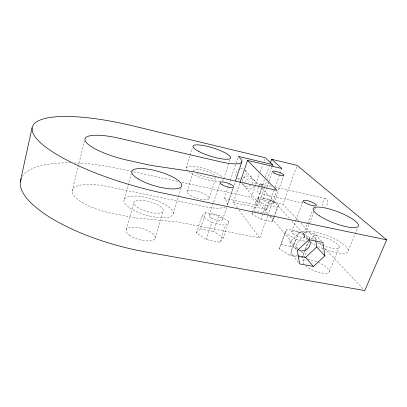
<?xml version="1.0" encoding="UTF-8"?>
<svg xmlns="http://www.w3.org/2000/svg" width="407" height="407" viewBox="0 0 407 407"><rect width="100%" height="100%" fill="white"/><g stroke="black" fill="none" stroke-linecap="round" stroke-linejoin="round"><path stroke-width="0.31" stroke-dasharray="2.04 1.53" d="M267.679 215.964L259.747 237.983L178.017 222.019L135.699 217.913L112.683 213.472A38.172 12.876 14.7 0 1 73.346 195.045L71.958 191.616L84.508 141.097M124.135 199.349L131.339 173.438M126.185 229.655L133.969 202.248M155.179 238.141L163.385 210.923M186.269 168.167L190.079 155.739M190.262 155.148L192.44 148.046M173.158 213.807L178.281 197.13M178.464 196.535L181.029 188.197M187.088 191.748L193.732 170.396A11.686 2.991 17.6 0 1 202.193 169.963A11.686 2.991 17.6 0 1 214.581 175.076M196.433 232.855L201.852 216.122L205.698 212.535L218.976 215.237L228.897 221.556L223.311 238.003L219.882 242.19L206.196 239.606L196.433 232.855L200.371 228.917L205.698 212.535M71.958 191.616L72.889 188.741A38.309 12.968 14.7 0 1 106.563 186.34L205.352 206.736A30.84 9.035 17.6 0 0 225.04 207.077M209.188 198.311L215.888 177.661M309.401 238.965L309.778 237.81L299.053 231.517L286.91 229.049L285.078 232.85L279.166 248.692L289.799 255.393L302.284 257.748L305.255 250.091M209.208 215.629L219.602 183.908M223.713 178.688L229.858 160.007M206.196 239.606L211.798 222.654L201.852 216.122M233.008 188.207L227.391 204.95A30.84 9.035 17.6 0 0 226.384 201.012L224.384 198.234L230.153 180.901M230.352 180.306L238.11 156.995M302.284 257.748L305.072 249.934M223.311 238.003L213.568 231.476L218.976 215.237M234.015 185.221L235.017 182.229M222.563 219.571L227.167 205.85M227.371 205.255L233.175 187.958M219.882 242.19L225.57 225.392L228.897 221.556M237.464 208.063L233.313 202.483L239.825 183.242M264.204 188.248L258.145 205.433L251.384 197.37L259.407 174.282M260.226 171.917L262.698 164.815M263.929 161.264L264.754 158.893M274.232 217.338L271.947 221.622L260.821 219.332L251.887 213.95L252.304 212.769M252.513 212.179L256.858 199.791L259.015 197.095L269.872 199.461L278.887 204.553L274.44 216.758M274.226 189.988L267.175 209.656L257.789 198.758L261.574 187.993M262.622 185.002L264.514 179.614M265.354 177.223L269.139 166.453M259.015 197.095L254.126 211.004L264.926 213.268L269.872 199.461M264.418 187.652L266.504 181.726M267.343 179.36L271.734 166.911M262.815 199.054L266.778 187.861M266.987 187.271L268.864 181.97M269.073 181.38L272.619 171.367M260.821 219.332L265.934 205.016L256.858 199.791M275.295 187.006L279.141 176.282M279.355 175.682L279.996 173.896M280.214 173.301L281.71 169.129M267.892 215.369L276.46 191.565M273.85 203.2A5.912 1.552 19.4 0 0 266.32 198.957A5.912 1.552 19.4 0 0 264.794 201.262A5.912 1.552 19.4 0 0 273.85 203.2L283.862 175.458M271.947 221.622L273.453 217.48M273.667 216.885L277.111 207.412L278.887 204.553M298.631 220.757L282.967 204.222L296.744 166.605M279.166 248.692L281.11 244.576L286.91 229.049M291.621 231.725L295.813 220.589M296.037 220.004L303.098 201.251M289.799 255.393L295.904 239.352L285.078 232.85M296.881 249.186L293.193 246.922L299.053 231.517M303.627 233.613L307.27 224.115M307.499 223.519L312.505 210.465M304.344 236.604L314.285 210.765M314.509 210.18L315.415 207.829M305.296 249.354L308.206 241.855M309.33 238.965L309.778 237.81M305.484 249.501L308.455 241.844M302.971 261.263L307.122 250.6M311.503 239.347L312.428 236.976M329.268 271.596L339.184 247.212M348.219 250.671L357.616 227.9M251.887 213.95L253.006 212.474M298.458 262.469L292.221 254.802L289.901 241.753L301.231 231.212L314.718 233.959L321.586 241.112M292.221 254.802L297.085 255.723M200.371 228.917L213.568 231.476M281.11 244.576L293.193 246.922M211.798 222.654L225.57 225.392M295.904 239.352L305.469 241.254M233.313 202.483L267.175 209.656M224.384 198.234L258.145 205.433M265.934 205.016L277.111 207.412M177.503 181.354L120.391 168.966A111.192 38.07 15.4 0 0 74.578 162.927M181.853 182.295L251.384 197.37M257.789 198.758L282.967 204.222M258.389 186.986A4.798 1.943 -77.2 0 0 258.842 193.335L304.115 203.291M262.24 184.264L271.54 186.36M274.644 187.057L326.109 198.662M270.151 216.346L273.809 218.503M301.094 251.775L303.729 253.398M300.804 223.056L317.338 240.512M319.515 242.806L322.558 246.021M324.735 248.316L364.758 290.578M245.406 170.508L251.674 177.32M254.009 179.858L258.287 184.513M261.284 187.775L289.967 218.961M291.677 220.823L308.613 239.24M237.505 178.078L239.504 180.428M241.9 183.247L243.498 185.129M245.731 187.754L268.228 214.23M269.866 216.153L297.68 248.886M289.901 241.753L297.314 250.534M238.975 210.088L259.747 237.983M314.718 233.959L315.695 240.186M242.18 181.456A5.652 5.032 -40.1 0 1 249.338 176.038A5.652 5.032 -40.1 0 1 252.04 183.669M250.737 185.119A5.652 5.032 -40.1 0 1 242.72 184.071M215.71 177.773A11.686 2.991 17.6 0 1 206.939 177.467A11.686 2.991 17.6 0 1 195.833 172.95M244.989 170.05A5.459 4.894 -40.5 0 1 242.048 178.724M240.69 178.953A5.459 4.894 -40.5 0 1 237.423 177.895M236.345 176.582A5.459 4.894 -40.5 0 1 238.731 169.47M240.481 168.793A5.459 4.894 -40.5 0 1 243.966 169.271M313.604 239.637A14.342 4.101 21.6 0 1 322.873 236.859A14.342 4.101 21.6 0 1 339.199 246.988A14.342 4.101 21.6 0 1 323.01 245.477M322.425 245.218A14.342 4.101 21.6 0 1 316.992 242.333M307.717 259.686A14.143 4.614 22.3 0 1 326.317 267.084A14.143 4.614 22.3 0 1 324.425 273.372A14.143 4.614 22.3 0 1 305.835 265.939M304.019 264.174A14.143 4.614 22.3 0 1 306.481 259.671M244.688 182.651A5.723 5.077 -40 0 1 251.653 178.566A5.723 5.077 -40 0 1 255.011 184.966M254.37 186.274A5.723 5.077 -40 0 1 248.061 189.021A5.723 5.077 -40 0 1 244.404 184.045M307.504 239.957A23.911 6.838 21.7 0 1 317.587 232.621A23.911 6.838 21.7 0 1 347.98 249.252A23.911 6.838 21.7 0 1 324.13 249.053M323.036 248.626A23.911 6.838 21.7 0 1 318.218 246.51M315.45 245.111A23.911 6.838 21.7 0 1 309.844 241.727M309.386 241.407A23.911 6.838 21.7 0 1 308.521 240.766M223.468 179.731A19.485 4.986 17.6 0 1 221.708 181.09M220.64 181.319A19.485 4.986 17.6 0 1 189.184 172.085M187.825 170.971A19.485 4.986 17.6 0 1 198.117 167.043A19.485 4.986 17.6 0 1 222.522 177.406M297.736 248.977A7.311 6.074 -38.3 0 1 299.13 240.069A7.311 6.074 -38.3 0 1 308.409 239.082M22.344 176.379A111.192 38.07 15.4 0 1 70.818 162.831M322.665 205.911A4.625 2.381 -76.9 0 1 324.196 199.552A4.625 2.381 -76.9 0 1 327.452 200.417A4.625 2.381 -76.9 0 1 325.921 206.776M262.027 187.922A4.798 1.943 -77.2 0 1 258.842 193.335M211.233 217.923A7 2.228 18.5 0 0 222.359 220.121A7 2.228 18.5 0 0 214.062 214.84A7 2.228 18.5 0 0 211.233 217.923M190.247 195.299A11.554 3.383 17.6 0 0 208.786 199.109A11.554 3.383 17.6 0 0 195.36 190.873A11.554 3.383 17.6 0 0 190.247 195.299M137.296 207.239A15.339 5.128 16.1 0 0 162.546 212.067A15.339 5.128 16.1 0 0 146.057 200.824A15.339 5.128 16.1 0 0 137.296 207.239M129.319 235.068A15.11 5.759 15.9 0 0 154.299 239.443A15.11 5.759 15.9 0 0 138.288 227.589A15.11 5.759 15.9 0 0 129.319 235.068M129.894 207.987A25.58 8.557 16.1 0 0 171.871 215.751A25.58 8.557 16.1 0 0 143.829 197.019A25.58 8.557 16.1 0 0 129.894 207.987M292.989 233.796A6.812 1.999 20.9 0 0 303.948 237.006A6.812 1.999 20.9 0 0 296.988 231.741A6.812 1.999 20.9 0 0 292.989 233.796"/><path stroke-width="0.61" d="M270.401 162.861L271.657 159.274L297.181 165.41L386.65 239.86L364.758 290.578L146.372 252.05A110.796 37.795 15.4 0 1 20.487 186.279L20.35 181.288L32.051 127.854L33.516 124.506A114.347 29.304 15.9 0 1 132.133 125.707L265.166 157.707L272.568 164.54L271.942 166.321M235.419 181.034L241.839 161.9M240.028 182.641L247.558 160.399L281.924 168.534L271.657 159.274M20.35 181.288L21.398 178.525M298.3 255.957L305.601 257.336L316.768 247.034L315.791 240.807M313.365 266.448L324.903 255.845L322.873 242.455L309.025 239.687L297.314 250.534L299.623 263.904L313.365 266.448L305.601 257.336M386.65 239.86L163.935 193.315A113.929 29.085 15.9 0 1 32.453 131.797L32.051 127.854M272.568 164.54L238.309 156.4L240.527 158.73A31.573 6.894 17.6 0 1 219.948 161.686L119.368 138.299A39.372 9.972 15.4 0 0 85.582 137.673L84.814 139.866L86.421 142.669A39.235 9.9 15.4 0 0 127.284 160.16L150.793 165.379L193.676 171.749L276.892 190.374L247.558 160.399M316.768 247.034L324.903 255.845M258.837 185.913A4.798 1.943 -77.2 0 1 261.009 183.984A4.798 1.943 -77.2 0 1 262.098 186.737M308.801 239.443A7.311 6.074 -38.3 0 1 307.717 248.702A7.311 6.074 -38.3 0 1 298.087 249.369M198.875 151.47A19.714 4.299 17.5 0 0 230.148 158.613A19.714 4.299 17.5 0 0 206.425 146.154A19.714 4.299 17.5 0 0 198.875 151.47M304.812 202.508A6.934 1.669 20.2 0 0 315.949 205.805A6.934 1.669 20.2 0 0 308.674 200.956A6.934 1.669 20.2 0 0 304.812 202.508M138.136 178.887A25.977 7.433 16.3 0 0 180.55 187.479A25.977 7.433 16.3 0 0 151.658 169.8A25.977 7.433 16.3 0 0 138.136 178.887M274.725 173.346A5.998 1.292 19 0 0 283.862 175.458A5.998 1.292 19 0 0 276.109 171.464A5.998 1.292 19 0 0 274.725 173.346M319.475 215.883A24.247 5.922 21 0 0 357.697 226.903A24.247 5.922 21 0 0 330.342 209.254A24.247 5.922 21 0 0 319.475 215.883M222.151 184.773A7.128 1.862 18.2 0 0 233.404 187.22A7.128 1.862 18.2 0 0 224.806 182.285A7.128 1.862 18.2 0 0 222.151 184.773"/></g></svg>
